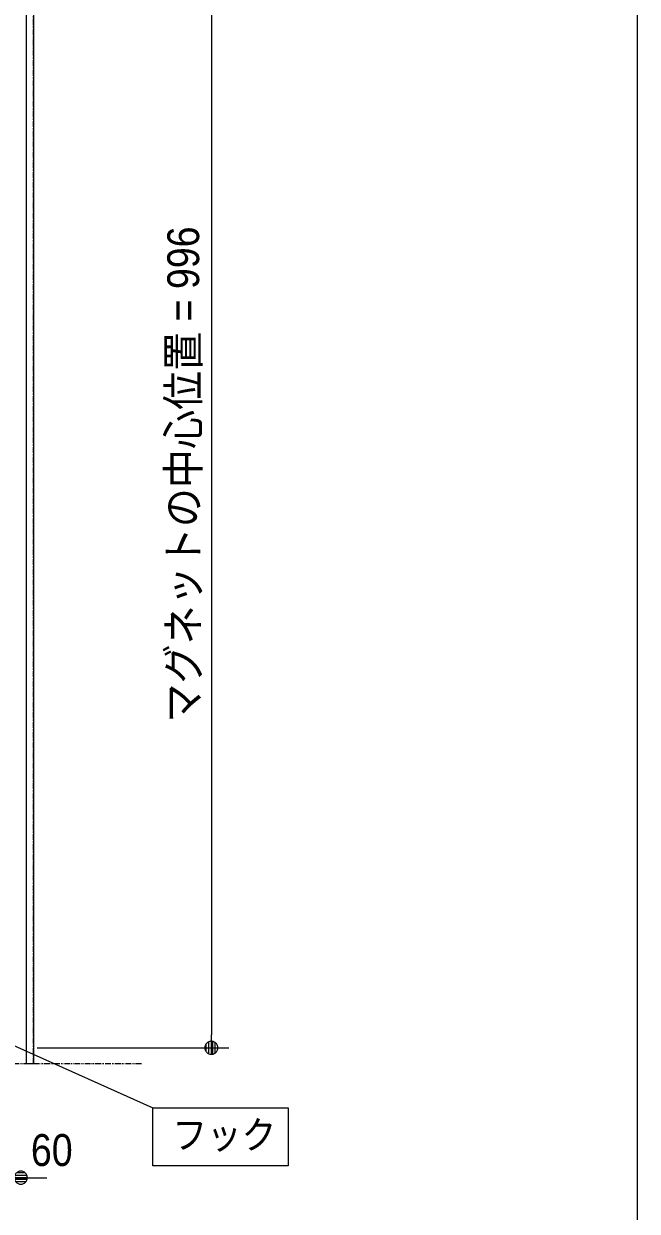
# Model space of a CAD drawing. Units: millimetres, scale not verified. Extents: x -4547 to 4547, y -2284 to 2284.
# Drawn here: x 1129 to 1659, y -1723 to -697 of the extents above; entities that cross this region are included whole.
import ezdxf
from ezdxf.enums import TextEntityAlignment as Align

# ---------------------------------------------------------------- set-up
doc = ezdxf.new("R2010")
doc.units = ezdxf.units.MM
doc.header["$LTSCALE"] = 20
doc.linetypes.add('DOUBLE_CHAIN1', pattern=[8.8, 5, -1, 0.6, -0.6, 0.6, -1])
for name, color, linetype, lineweight in [('0-0_2寸法-2', 7, 'Continuous', 9), ('0-1_0', 7, 'Continuous', 9), ('0-2_2寸法-1', 7, 'Continuous', 9), ('0-3_2寸法-3', 7, 'Continuous', 9), ('0-4_3一般', 7, 'Continuous', 9), ('0-5_1図面枠', 7, 'Continuous', 9)]:
    doc.layers.add(name, color=color, linetype=linetype, lineweight=lineweight)
doc.styles.add('ＭＳ ゴシック', font='')
doc.styles.add('ＭＳ Ｐゴシック', font='')
doc.styles.get('ＭＳ ゴシック').set_extended_font_data('MS Gothic')
doc.styles.get('ＭＳ Ｐゴシック').set_extended_font_data('MS PGothic')

# ---------------------------------------------------------------- blocks, each defined once
blk = doc.blocks.new('_Dot')
at = {"layer": '0-1_0'}
for p, q in [((-10, 0), (-20, 0)), ((9.78, 2), (-9.78, 2)), ((7.99, 6), (-7.99, 6)), ((9.16, -3.98), (-9.16, -3.98)), ((6, -7.98), (-6, -7.98))]:
    blk.add_line(p, q, dxfattribs=at)
for points in [[(10, 0), (9.92, 1.25), (9.69, 2.49), (9.3, 3.68), (8.76, 4.82), (8.09, 5.88), (7.29, 6.85), (6.37, 7.71), (5.36, 8.44), (4.26, 9.05), (3.09, 9.51), (1.87, 9.82), (0.63, 9.98), (-0.63, 9.98), (-1.87, 9.82), (-3.09, 9.51), (-4.26, 9.05), (-5.36, 8.44), (-6.37, 7.71), (-7.29, 6.85), (-8.09, 5.88), (-8.76, 4.82), (-9.3, 3.68), (-9.69, 2.49), (-9.92, 1.25), (-10, 0), (0, 0)], [(-10, 0), (-9.92, -1.25), (-9.69, -2.49), (-9.3, -3.68), (-8.76, -4.82), (-8.09, -5.88), (-7.29, -6.85), (-6.37, -7.71), (-5.36, -8.44), (-4.26, -9.05), (-3.09, -9.51), (-1.87, -9.82), (-0.63, -9.98), (0.63, -9.98), (1.87, -9.82), (3.09, -9.51), (4.26, -9.05), (5.36, -8.44), (6.37, -7.71), (7.29, -6.85), (8.09, -5.88), (8.76, -4.82), (9.3, -3.68), (9.69, -2.49), (9.92, -1.25), (10, 0), (0, 0)]]:
    blk.add_lwpolyline(points, close=True, dxfattribs=at)
blk = doc.blocks.new('グループ-27')
at = {"layer": '0-4_3一般', "linetype": 'DOUBLE_CHAIN1'}
for p, q in [((49568.7, -31920), (49568.7, 15080)), ((51432.2, -31920), (32527, -31920))]:
    blk.add_line(p, q, dxfattribs=at)
blk = doc.blocks.new('グループ-29')
at = {"layer": '0-4_3一般'}
blk.add_lwpolyline([(49568.7, 15080), (49568.7, -31920), (49448.7, -31920), (49448.7, 15080)], close=True, dxfattribs=at)
blk = doc.blocks.new('グループ-34')
at = {"layer": '0-4_3一般'}
for name in ['グループ-27', 'グループ-29']:
    blk.add_blockref(name, (0, 0), dxfattribs=at)
blk = doc.blocks.new('グループ-111')
at = {"layer": '0-5_1図面枠'}
blk.add_lwpolyline([(-60000, 41550), (60000, 41550), (60000, -41550), (-60000, -41550)], close=True, dxfattribs=at)
blk = doc.blocks.new('図面枠')
at = {"layer": '0-5_1図面枠'}
blk.add_blockref('グループ-111', (0, 0), dxfattribs=at)

msp = doc.modelspace()

# ---------------------------------------------------------------- linework, layer by layer
at = {"layer": '0-0_2寸法-2'}
msp.add_line((1138.07, -1694.27), (1149.32, -1694.27), dxfattribs=at)
at = {"layer": '0-2_2寸法-1'}
for p, q in [((1291.44, -597.26), (1291.44, -1570.74)), ((1140.81, -1582), (1306.44, -1582))]:
    msp.add_line(p, q, dxfattribs=at)
at = {"layer": '0-3_2寸法-3'}
msp.add_line((1078.01, -1560.8), (1240.97, -1634), dxfattribs=at)
msp.add_lwpolyline([(1357.78, -1684), (1240.97, -1684), (1240.97, -1634), (1357.78, -1634)], close=True, dxfattribs=at)

# ---------------------------------------------------------------- block references
at = {"layer": '0-0_2寸法-2', "xscale": 0.5627563, "yscale": 0.5627563, "rotation": 180}
msp.add_blockref('_Dot', (1126.81, -1694.27), dxfattribs=at)
at = {"layer": '0-2_2寸法-1', "xscale": 0.5627563, "yscale": 0.5627563, "rotation": 270}
msp.add_blockref('_Dot', (1291.44, -1582), dxfattribs=at)
at = {"layer": '0-4_3一般', "xscale": 0.05, "yscale": 0.05}
msp.add_blockref('グループ-34', (-1340.62, 0), dxfattribs=at)
at = {"layer": '0-5_1図面枠', "xscale": 0.05, "yscale": 0.05}
msp.add_blockref('図面枠', (-1340.62, 0), dxfattribs=at)

# ---------------------------------------------------------------- texts
at = {"layer": '0-0_2寸法-2', "style": 'ＭＳ Ｐゴシック', "width": 0.9}
msp.add_text('60', height=27.57, dxfattribs=at).set_placement((1135.48, -1692.41), align=Align.BOTTOM_LEFT)
at = {"layer": '0-2_2寸法-1', "style": 'ＭＳ Ｐゴシック', "width": 0.9}
msp.add_text('マグネットの中心位置 = 996', height=27.51, rotation=90, dxfattribs=at).set_placement((1289.11, -1301.08), align=Align.BOTTOM_LEFT)
at = {"layer": '0-3_2寸法-3', "style": 'ＭＳ ゴシック', "width": 0.9}
msp.add_text('フック', height=24.34, dxfattribs=at).set_placement((1257.77, -1676.73), align=Align.BOTTOM_LEFT)

doc.saveas('drawing.dxf')
